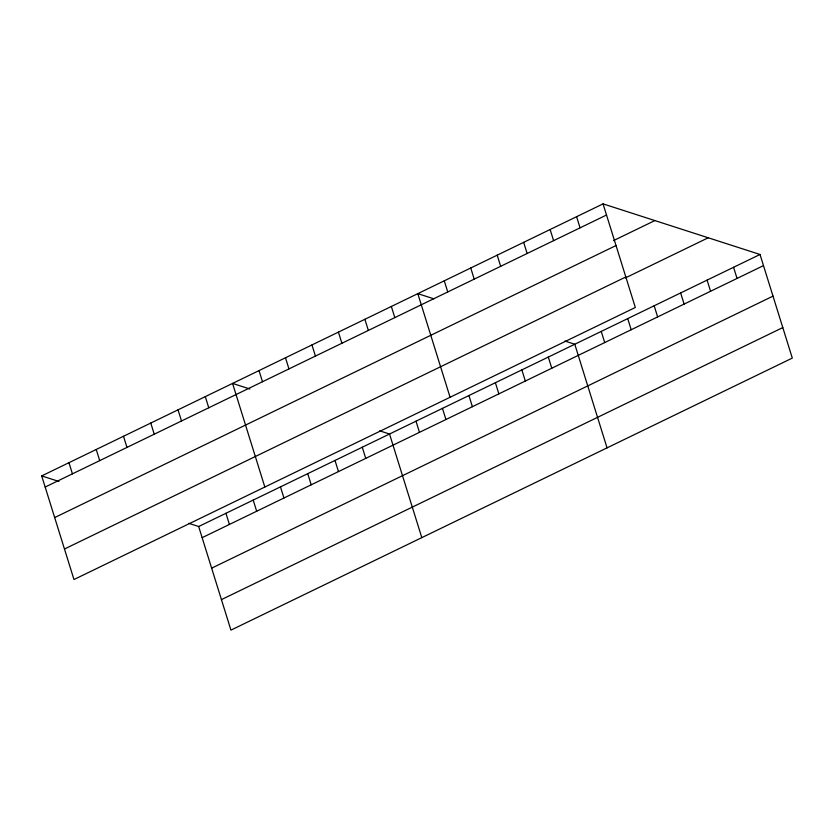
<?xml version="1.0" encoding="UTF-8"?>
<svg xmlns="http://www.w3.org/2000/svg" width="834" height="834" viewBox="0 0 834 834"><rect width="100%" height="100%" fill="white"/><g stroke="black" fill="none" stroke-linecap="round" stroke-linejoin="round"><path stroke-width="1.25" d="M603.055 203.871L635.331 307.485L73.976 579.526L41.7 475.912L603.055 203.871L760.024 254.474L792.3 358.088L230.945 630.129L198.669 526.515L188.807 523.335M45.172 487.056L606.526 215.016M613.438 240.64L654.857 220.572M54.679 517.57L616.034 245.53M64.468 549.012L625.823 276.971M625.385 277.92L708.222 237.773M198.669 526.515L760.024 254.474M202.141 537.659L763.496 265.619M211.648 568.173L773.003 296.133M221.437 599.615L782.792 327.574M433.847 298.812L417.813 293.641L450.079 397.255M564.91 341.064L574.782 344.244L607.048 447.868M249.825 388.978L232.561 383.421L264.837 487.035M379.668 430.844L389.53 434.024L421.806 537.638M41.7 475.912L58.964 481.479M733.566 267.297L737.037 278.441M707.096 280.13L710.568 291.264M680.638 292.953L684.109 304.097M654.169 305.776L657.64 316.92M627.71 318.598L631.182 329.743M576.596 216.694L580.068 227.838M601.241 331.421L604.713 342.566M550.127 229.517L553.599 240.661M523.669 242.35L527.14 253.484M548.313 357.077L551.785 368.211M497.2 255.173L500.671 266.317M521.855 369.9L525.326 381.044M470.741 267.995L474.212 279.14M495.386 382.723L498.857 393.867M444.272 280.818L447.743 291.963M468.927 395.545L472.398 406.69M442.458 408.368L445.929 419.512M391.344 306.464L394.816 317.608M415.999 421.191L419.471 432.335M364.885 319.297L368.357 330.441M338.416 332.12L341.888 343.264M362.269 447.233L365.74 458.377M311.958 344.942L315.419 356.087M334.997 460.451L338.468 471.585M285.489 357.765L288.96 368.909M307.736 473.66L311.207 484.804M259.03 370.588L262.491 381.732M280.464 486.868L283.935 498.013M253.202 500.087L256.674 511.232M205.3 396.63L208.771 407.774M225.941 513.296L229.402 524.44M178.028 409.838L181.499 420.982M150.766 423.057L154.238 434.201M123.495 436.265L126.966 447.41M96.233 449.484L99.705 460.629M68.961 462.693L72.433 473.837"/></g></svg>
